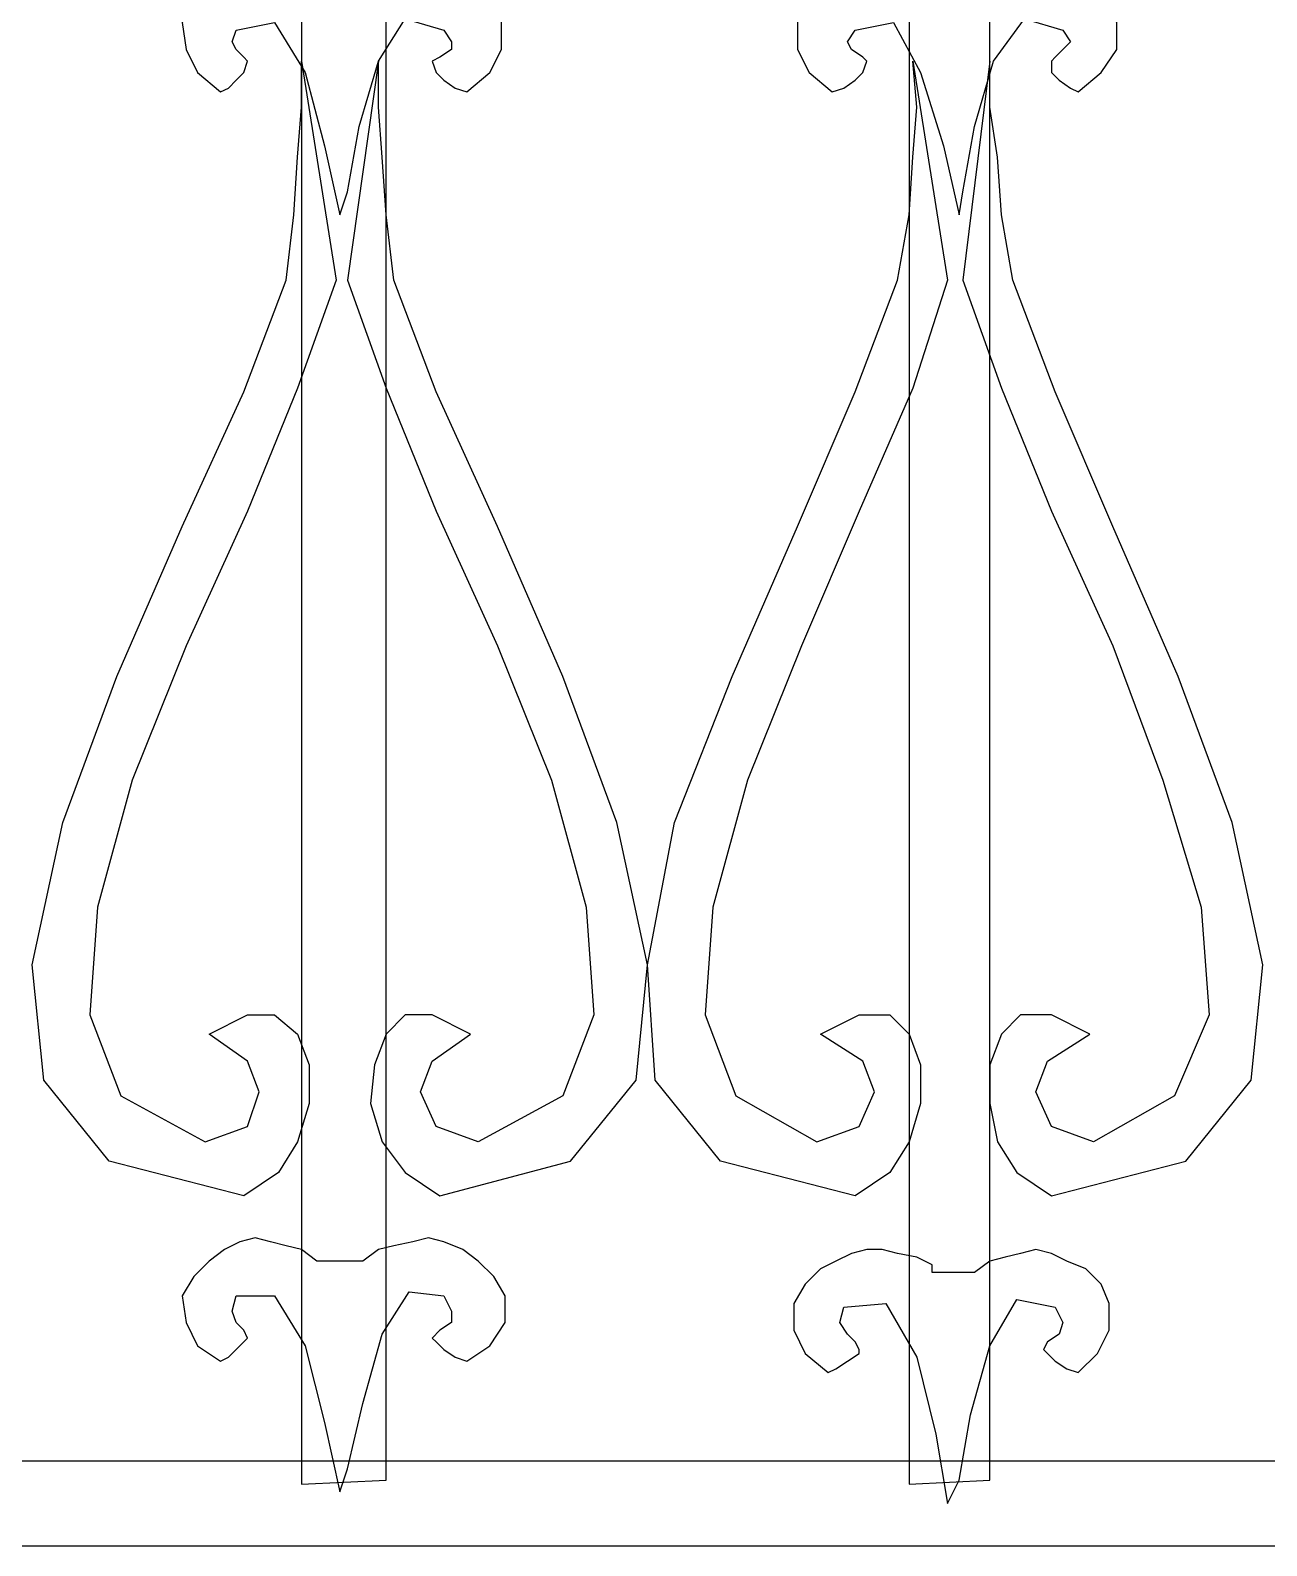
# Model space of a CAD drawing. Header units: centimetres. Extents: x -44.8 to 53, y -30.8 to 53.
# Drawn here: x 3.77 to 24.6, y -29.25 to -3.73 of the extents above; entities that cross this region are included whole.
import ezdxf

# ---------------------------------------------------------------- set-up
doc = ezdxf.new("R2010")
doc.units = ezdxf.units.CM
doc.header["$MEASUREMENT"] = 0
doc.layers.add('layer 1', color=7, linetype='Continuous')

msp = doc.modelspace()

# ---------------------------------------------------------------- linework, layer by layer
at = {"layer": 'layer 1', "color": 156}
for points, knots in [([(8.33904, -28.21475), (8.33904, -28.21475), (8.33904, 51.52764), (8.33904, 51.52764), (8.33904, 51.52764), (8.33904, 51.52764), (9.76417, 51.52764), (9.76417, 51.52764), (9.76417, 51.52764), (9.76417, 51.52764), (9.76417, -28.14997), (9.76417, -28.14997), (9.76417, -28.14997), (9.76417, -28.14997), (8.33904, -28.21475), (8.33904, -28.21475)], [0, 0, 0, 0, 0.25, 0.25, 0.25, 0.25, 0.5, 0.5, 0.5, 0.5, 0.75, 0.75, 0.75, 0.75, 1, 1, 1, 1]), ([(18.57405, -28.21475), (18.57405, -28.21475), (18.57405, 51.52764), (18.57405, 51.52764), (18.57405, 51.52764), (18.57405, 51.52764), (19.9344, 51.52764), (19.9344, 51.52764), (19.9344, 51.52764), (19.9344, 51.52764), (19.9344, -28.14997), (19.9344, -28.14997), (19.9344, -28.14997), (19.9344, -28.14997), (18.57405, -28.21475), (18.57405, -28.21475)], [0, 0, 0, 0, 0.25, 0.25, 0.25, 0.25, 0.5, 0.5, 0.5, 0.5, 0.75, 0.75, 0.75, 0.75, 1, 1, 1, 1]), ([(8.59815, -2.95112), (8.59815, -2.95112), (9.3755, -2.95112), (9.3755, -2.95112), (9.3755, -2.95112), (9.3755, -2.95112), (9.3755, -2.95112), (9.3755, -2.95112), (9.3755, -2.95112), (9.3755, -2.95112), (9.63461, -2.82156), (9.63461, -2.82156), (9.63461, -2.82156), (9.63461, -2.82156), (9.89372, -2.75678), (9.89372, -2.75678), (9.89372, -2.75678), (9.89372, -2.75678), (10.21762, -2.692), (10.21762, -2.692), (10.21762, -2.692), (10.21762, -2.692), (10.47673, -2.692), (10.47673, -2.692), (10.47673, -2.692), (10.47673, -2.692), (10.73584, -2.75678), (10.73584, -2.75678), (10.73584, -2.75678), (10.73584, -2.75678), (11.05974, -2.82156), (11.05974, -2.82156), (11.05974, -2.82156), (11.05974, -2.82156), (11.31885, -3.0159), (11.31885, -3.0159), (11.31885, -3.0159), (11.31885, -3.0159), (11.57797, -3.21023), (11.57797, -3.21023), (11.57797, -3.21023), (11.57797, -3.21023), (11.70752, -3.5989), (11.70752, -3.5989), (11.70752, -3.5989), (11.70752, -3.5989), (11.70752, -4.05235), (11.70752, -4.05235), (11.70752, -4.05235), (11.70752, -4.05235), (11.51319, -4.44103), (11.51319, -4.44103), (11.51319, -4.44103), (11.51319, -4.44103), (11.12452, -4.76492), (11.12452, -4.76492), (11.12452, -4.76492), (11.12452, -4.76492), (10.93018, -4.70014), (10.93018, -4.70014), (10.93018, -4.70014), (10.93018, -4.70014), (10.73584, -4.57058), (10.73584, -4.57058), (10.73584, -4.57058), (10.73584, -4.57058), (10.60629, -4.44103), (10.60629, -4.44103), (10.60629, -4.44103), (10.60629, -4.44103), (10.54151, -4.24669), (10.54151, -4.24669), (10.54151, -4.24669), (10.54151, -4.24669), (10.67107, -4.18191), (10.67107, -4.18191), (10.67107, -4.18191), (10.67107, -4.18191), (10.8654, -4.05235), (10.8654, -4.05235), (10.8654, -4.05235), (10.8654, -4.05235), (10.8654, -3.9228), (10.8654, -3.9228), (10.8654, -3.9228), (10.8654, -3.9228), (10.73584, -3.72846), (10.73584, -3.72846), (10.73584, -3.72846), (10.73584, -3.72846), (10.08806, -3.53413), (10.08806, -3.53413), (10.08806, -3.53413), (10.08806, -3.53413), (9.63461, -4.24669), (9.63461, -4.24669), (9.63461, -4.24669), (9.63461, -4.24669), (9.31072, -5.34792), (9.31072, -5.34792), (9.31072, -5.34792), (9.31072, -5.34792), (9.11638, -6.44916), (9.11638, -6.44916), (9.11638, -6.44916), (9.11638, -6.44916), (8.98682, -6.83783), (8.98682, -6.83783), (8.98682, -6.83783), (8.98682, -6.83783), (8.72771, -5.67182), (8.72771, -5.67182), (8.72771, -5.67182), (8.72771, -5.67182), (8.40382, -4.44103), (8.40382, -4.44103), (8.40382, -4.44103), (8.40382, -4.44103), (7.88559, -3.5989), (7.88559, -3.5989), (7.88559, -3.5989), (7.88559, -3.5989), (7.2378, -3.72846), (7.2378, -3.72846), (7.2378, -3.72846), (7.2378, -3.72846), (7.17302, -3.9228), (7.17302, -3.9228), (7.17302, -3.9228), (7.17302, -3.9228), (7.2378, -4.05235), (7.2378, -4.05235), (7.2378, -4.05235), (7.2378, -4.05235), (7.36736, -4.18191), (7.36736, -4.18191), (7.36736, -4.18191), (7.36736, -4.18191), (7.43214, -4.24669), (7.43214, -4.24669), (7.43214, -4.24669), (7.43214, -4.24669), (7.36736, -4.44103), (7.36736, -4.44103), (7.36736, -4.44103), (7.36736, -4.44103), (7.2378, -4.57058), (7.2378, -4.57058), (7.2378, -4.57058), (7.2378, -4.57058), (7.10825, -4.70014), (7.10825, -4.70014), (7.10825, -4.70014), (7.10825, -4.70014), (6.97869, -4.76492), (6.97869, -4.76492), (6.97869, -4.76492), (6.97869, -4.76492), (6.59002, -4.44103), (6.59002, -4.44103), (6.59002, -4.44103), (6.59002, -4.44103), (6.39568, -4.05235), (6.39568, -4.05235), (6.39568, -4.05235), (6.39568, -4.05235), (6.3309, -3.5989), (6.3309, -3.5989), (6.3309, -3.5989), (6.3309, -3.5989), (6.52524, -3.21023), (6.52524, -3.21023), (6.52524, -3.21023), (6.52524, -3.21023), (6.78435, -3.0159), (6.78435, -3.0159), (6.78435, -3.0159), (6.78435, -3.0159), (7.04347, -2.82156), (7.04347, -2.82156), (7.04347, -2.82156), (7.04347, -2.82156), (7.30258, -2.75678), (7.30258, -2.75678), (7.30258, -2.75678), (7.30258, -2.75678), (7.5617, -2.692), (7.5617, -2.692), (7.5617, -2.692), (7.5617, -2.692), (7.82081, -2.692), (7.82081, -2.692), (7.82081, -2.692), (7.82081, -2.692), (8.07992, -2.75678), (8.07992, -2.75678), (8.07992, -2.75678), (8.07992, -2.75678), (8.33904, -2.82156), (8.33904, -2.82156), (8.33904, -2.82156), (8.33904, -2.82156), (8.59815, -2.95112), (8.59815, -2.95112), (8.59815, -2.95112), (8.59815, -2.95112), (8.59815, -2.95112), (8.59815, -2.95112)], [0, 0, 0, 0, 0.01923077, 0.01923077, 0.01923077, 0.01923077, 0.03846154, 0.03846154, 0.03846154, 0.03846154, 0.05769231, 0.05769231, 0.05769231, 0.05769231, 0.07692308, 0.07692308, 0.07692308, 0.07692308, 0.09615385, 0.09615385, 0.09615385, 0.09615385, 0.11538462, 0.11538462, 0.11538462, 0.11538462, 0.13461538, 0.13461538, 0.13461538, 0.13461538, 0.15384615, 0.15384615, 0.15384615, 0.15384615, 0.17307692, 0.17307692, 0.17307692, 0.17307692, 0.19230769, 0.19230769, 0.19230769, 0.19230769, 0.21153846, 0.21153846, 0.21153846, 0.21153846, 0.23076923, 0.23076923, 0.23076923, 0.23076923, 0.25, 0.25, 0.25, 0.25, 0.26923077, 0.26923077, 0.26923077, 0.26923077, 0.28846154, 0.28846154, 0.28846154, 0.28846154, 0.30769231, 0.30769231, 0.30769231, 0.30769231, 0.32692308, 0.32692308, 0.32692308, 0.32692308, 0.34615385, 0.34615385, 0.34615385, 0.34615385, 0.36538462, 0.36538462, 0.36538462, 0.36538462, 0.38461538, 0.38461538, 0.38461538, 0.38461538, 0.40384615, 0.40384615, 0.40384615, 0.40384615, 0.42307692, 0.42307692, 0.42307692, 0.42307692, 0.44230769, 0.44230769, 0.44230769, 0.44230769, 0.46153846, 0.46153846, 0.46153846, 0.46153846, 0.48076923, 0.48076923, 0.48076923, 0.48076923, 0.5, 0.5, 0.5, 0.5, 0.51923077, 0.51923077, 0.51923077, 0.51923077, 0.53846154, 0.53846154, 0.53846154, 0.53846154, 0.55769231, 0.55769231, 0.55769231, 0.55769231, 0.57692308, 0.57692308, 0.57692308, 0.57692308, 0.59615385, 0.59615385, 0.59615385, 0.59615385, 0.61538462, 0.61538462, 0.61538462, 0.61538462, 0.63461538, 0.63461538, 0.63461538, 0.63461538, 0.65384615, 0.65384615, 0.65384615, 0.65384615, 0.67307692, 0.67307692, 0.67307692, 0.67307692, 0.69230769, 0.69230769, 0.69230769, 0.69230769, 0.71153846, 0.71153846, 0.71153846, 0.71153846, 0.73076923, 0.73076923, 0.73076923, 0.73076923, 0.75, 0.75, 0.75, 0.75, 0.76923077, 0.76923077, 0.76923077, 0.76923077, 0.78846154, 0.78846154, 0.78846154, 0.78846154, 0.80769231, 0.80769231, 0.80769231, 0.80769231, 0.82692308, 0.82692308, 0.82692308, 0.82692308, 0.84615385, 0.84615385, 0.84615385, 0.84615385, 0.86538462, 0.86538462, 0.86538462, 0.86538462, 0.88461538, 0.88461538, 0.88461538, 0.88461538, 0.90384615, 0.90384615, 0.90384615, 0.90384615, 0.92307692, 0.92307692, 0.92307692, 0.92307692, 0.94230769, 0.94230769, 0.94230769, 0.94230769, 0.96153846, 0.96153846, 0.96153846, 0.96153846, 0.98076923, 0.98076923, 0.98076923, 0.98076923, 1, 1, 1, 1]), ([(19.0275, -2.95112), (19.0275, -2.95112), (19.74006, -2.95112), (19.74006, -2.95112), (19.74006, -2.95112), (19.74006, -2.95112), (19.74006, -2.95112), (19.74006, -2.95112), (19.74006, -2.95112), (19.74006, -2.95112), (19.99918, -2.82156), (19.99918, -2.82156), (19.99918, -2.82156), (19.99918, -2.82156), (20.32307, -2.75678), (20.32307, -2.75678), (20.32307, -2.75678), (20.32307, -2.75678), (20.58218, -2.692), (20.58218, -2.692), (20.58218, -2.692), (20.58218, -2.692), (20.8413, -2.692), (20.8413, -2.692), (20.8413, -2.692), (20.8413, -2.692), (21.10041, -2.75678), (21.10041, -2.75678), (21.10041, -2.75678), (21.10041, -2.75678), (21.35953, -2.82156), (21.35953, -2.82156), (21.35953, -2.82156), (21.35953, -2.82156), (21.61864, -3.0159), (21.61864, -3.0159), (21.61864, -3.0159), (21.61864, -3.0159), (21.87775, -3.21023), (21.87775, -3.21023), (21.87775, -3.21023), (21.87775, -3.21023), (22.07209, -3.5989), (22.07209, -3.5989), (22.07209, -3.5989), (22.07209, -3.5989), (22.07209, -4.05235), (22.07209, -4.05235), (22.07209, -4.05235), (22.07209, -4.05235), (21.81298, -4.44103), (21.81298, -4.44103), (21.81298, -4.44103), (21.81298, -4.44103), (21.4243, -4.76492), (21.4243, -4.76492), (21.4243, -4.76492), (21.4243, -4.76492), (21.29475, -4.70014), (21.29475, -4.70014), (21.29475, -4.70014), (21.29475, -4.70014), (21.10041, -4.57058), (21.10041, -4.57058), (21.10041, -4.57058), (21.10041, -4.57058), (20.97085, -4.44103), (20.97085, -4.44103), (20.97085, -4.44103), (20.97085, -4.44103), (20.97085, -4.24669), (20.97085, -4.24669), (20.97085, -4.24669), (20.97085, -4.24669), (21.03563, -4.18191), (21.03563, -4.18191), (21.03563, -4.18191), (21.03563, -4.18191), (21.16519, -4.05235), (21.16519, -4.05235), (21.16519, -4.05235), (21.16519, -4.05235), (21.29475, -3.9228), (21.29475, -3.9228), (21.29475, -3.9228), (21.29475, -3.9228), (21.16519, -3.72846), (21.16519, -3.72846), (21.16519, -3.72846), (21.16519, -3.72846), (20.51741, -3.53413), (20.51741, -3.53413), (20.51741, -3.53413), (20.51741, -3.53413), (19.99918, -4.24669), (19.99918, -4.24669), (19.99918, -4.24669), (19.99918, -4.24669), (19.67528, -5.34792), (19.67528, -5.34792), (19.67528, -5.34792), (19.67528, -5.34792), (19.48095, -6.44916), (19.48095, -6.44916), (19.48095, -6.44916), (19.48095, -6.44916), (19.41617, -6.83783), (19.41617, -6.83783), (19.41617, -6.83783), (19.41617, -6.83783), (19.15706, -5.67182), (19.15706, -5.67182), (19.15706, -5.67182), (19.15706, -5.67182), (18.76838, -4.44103), (18.76838, -4.44103), (18.76838, -4.44103), (18.76838, -4.44103), (18.31493, -3.5989), (18.31493, -3.5989), (18.31493, -3.5989), (18.31493, -3.5989), (17.66715, -3.72846), (17.66715, -3.72846), (17.66715, -3.72846), (17.66715, -3.72846), (17.53759, -3.9228), (17.53759, -3.9228), (17.53759, -3.9228), (17.53759, -3.9228), (17.60237, -4.05235), (17.60237, -4.05235), (17.60237, -4.05235), (17.60237, -4.05235), (17.79671, -4.18191), (17.79671, -4.18191), (17.79671, -4.18191), (17.79671, -4.18191), (17.86148, -4.24669), (17.86148, -4.24669), (17.86148, -4.24669), (17.86148, -4.24669), (17.79671, -4.44103), (17.79671, -4.44103), (17.79671, -4.44103), (17.79671, -4.44103), (17.66715, -4.57058), (17.66715, -4.57058), (17.66715, -4.57058), (17.66715, -4.57058), (17.47281, -4.70014), (17.47281, -4.70014), (17.47281, -4.70014), (17.47281, -4.70014), (17.27848, -4.76492), (17.27848, -4.76492), (17.27848, -4.76492), (17.27848, -4.76492), (16.88981, -4.44103), (16.88981, -4.44103), (16.88981, -4.44103), (16.88981, -4.44103), (16.69547, -4.05235), (16.69547, -4.05235), (16.69547, -4.05235), (16.69547, -4.05235), (16.69547, -3.5989), (16.69547, -3.5989), (16.69547, -3.5989), (16.69547, -3.5989), (16.82503, -3.21023), (16.82503, -3.21023), (16.82503, -3.21023), (16.82503, -3.21023), (17.08414, -3.0159), (17.08414, -3.0159), (17.08414, -3.0159), (17.08414, -3.0159), (17.34326, -2.82156), (17.34326, -2.82156), (17.34326, -2.82156), (17.34326, -2.82156), (17.66715, -2.75678), (17.66715, -2.75678), (17.66715, -2.75678), (17.66715, -2.75678), (17.92626, -2.692), (17.92626, -2.692), (17.92626, -2.692), (17.92626, -2.692), (18.18538, -2.692), (18.18538, -2.692), (18.18538, -2.692), (18.18538, -2.692), (18.50927, -2.75678), (18.50927, -2.75678), (18.50927, -2.75678), (18.50927, -2.75678), (18.76838, -2.82156), (18.76838, -2.82156), (18.76838, -2.82156), (18.76838, -2.82156), (19.0275, -2.95112), (19.0275, -2.95112), (19.0275, -2.95112), (19.0275, -2.95112), (19.0275, -2.95112), (19.0275, -2.95112)], [0, 0, 0, 0, 0.01923077, 0.01923077, 0.01923077, 0.01923077, 0.03846154, 0.03846154, 0.03846154, 0.03846154, 0.05769231, 0.05769231, 0.05769231, 0.05769231, 0.07692308, 0.07692308, 0.07692308, 0.07692308, 0.09615385, 0.09615385, 0.09615385, 0.09615385, 0.11538462, 0.11538462, 0.11538462, 0.11538462, 0.13461538, 0.13461538, 0.13461538, 0.13461538, 0.15384615, 0.15384615, 0.15384615, 0.15384615, 0.17307692, 0.17307692, 0.17307692, 0.17307692, 0.19230769, 0.19230769, 0.19230769, 0.19230769, 0.21153846, 0.21153846, 0.21153846, 0.21153846, 0.23076923, 0.23076923, 0.23076923, 0.23076923, 0.25, 0.25, 0.25, 0.25, 0.26923077, 0.26923077, 0.26923077, 0.26923077, 0.28846154, 0.28846154, 0.28846154, 0.28846154, 0.30769231, 0.30769231, 0.30769231, 0.30769231, 0.32692308, 0.32692308, 0.32692308, 0.32692308, 0.34615385, 0.34615385, 0.34615385, 0.34615385, 0.36538462, 0.36538462, 0.36538462, 0.36538462, 0.38461538, 0.38461538, 0.38461538, 0.38461538, 0.40384615, 0.40384615, 0.40384615, 0.40384615, 0.42307692, 0.42307692, 0.42307692, 0.42307692, 0.44230769, 0.44230769, 0.44230769, 0.44230769, 0.46153846, 0.46153846, 0.46153846, 0.46153846, 0.48076923, 0.48076923, 0.48076923, 0.48076923, 0.5, 0.5, 0.5, 0.5, 0.51923077, 0.51923077, 0.51923077, 0.51923077, 0.53846154, 0.53846154, 0.53846154, 0.53846154, 0.55769231, 0.55769231, 0.55769231, 0.55769231, 0.57692308, 0.57692308, 0.57692308, 0.57692308, 0.59615385, 0.59615385, 0.59615385, 0.59615385, 0.61538462, 0.61538462, 0.61538462, 0.61538462, 0.63461538, 0.63461538, 0.63461538, 0.63461538, 0.65384615, 0.65384615, 0.65384615, 0.65384615, 0.67307692, 0.67307692, 0.67307692, 0.67307692, 0.69230769, 0.69230769, 0.69230769, 0.69230769, 0.71153846, 0.71153846, 0.71153846, 0.71153846, 0.73076923, 0.73076923, 0.73076923, 0.73076923, 0.75, 0.75, 0.75, 0.75, 0.76923077, 0.76923077, 0.76923077, 0.76923077, 0.78846154, 0.78846154, 0.78846154, 0.78846154, 0.80769231, 0.80769231, 0.80769231, 0.80769231, 0.82692308, 0.82692308, 0.82692308, 0.82692308, 0.84615385, 0.84615385, 0.84615385, 0.84615385, 0.86538462, 0.86538462, 0.86538462, 0.86538462, 0.88461538, 0.88461538, 0.88461538, 0.88461538, 0.90384615, 0.90384615, 0.90384615, 0.90384615, 0.92307692, 0.92307692, 0.92307692, 0.92307692, 0.94230769, 0.94230769, 0.94230769, 0.94230769, 0.96153846, 0.96153846, 0.96153846, 0.96153846, 0.98076923, 0.98076923, 0.98076923, 0.98076923, 1, 1, 1, 1]), ([(8.33904, -4.24669), (8.33904, -4.24669), (8.33904, -5.02403), (8.33904, -5.02403), (8.33904, -5.02403), (8.33904, -5.02403), (8.27426, -5.86615), (8.27426, -5.86615), (8.27426, -5.86615), (8.27426, -5.86615), (8.20948, -6.83783), (8.20948, -6.83783), (8.20948, -6.83783), (8.20948, -6.83783), (8.07992, -7.93907), (8.07992, -7.93907), (8.07992, -7.93907), (8.07992, -7.93907), (7.36736, -9.81764), (7.36736, -9.81764), (7.36736, -9.81764), (7.36736, -9.81764), (6.3309, -12.08489), (6.3309, -12.08489), (6.3309, -12.08489), (6.3309, -12.08489), (5.22967, -14.61126), (5.22967, -14.61126), (5.22967, -14.61126), (5.22967, -14.61126), (4.32277, -17.07284), (4.32277, -17.07284), (4.32277, -17.07284), (4.32277, -17.07284), (3.80454, -19.46965), (3.80454, -19.46965), (3.80454, -19.46965), (3.80454, -19.46965), (3.99888, -21.413), (3.99888, -21.413), (3.99888, -21.413), (3.99888, -21.413), (5.10011, -22.77335), (5.10011, -22.77335), (5.10011, -22.77335), (5.10011, -22.77335), (7.36736, -23.35636), (7.36736, -23.35636), (7.36736, -23.35636), (7.36736, -23.35636), (7.95037, -22.96769), (7.95037, -22.96769), (7.95037, -22.96769), (7.95037, -22.96769), (8.27426, -22.44946), (8.27426, -22.44946), (8.27426, -22.44946), (8.27426, -22.44946), (8.4686, -21.80168), (8.4686, -21.80168), (8.4686, -21.80168), (8.4686, -21.80168), (8.4686, -21.15389), (8.4686, -21.15389), (8.4686, -21.15389), (8.4686, -21.15389), (8.27426, -20.63566), (8.27426, -20.63566), (8.27426, -20.63566), (8.27426, -20.63566), (7.88559, -20.31177), (7.88559, -20.31177), (7.88559, -20.31177), (7.88559, -20.31177), (7.43214, -20.31177), (7.43214, -20.31177), (7.43214, -20.31177), (7.43214, -20.31177), (6.78435, -20.63566), (6.78435, -20.63566), (6.78435, -20.63566), (6.78435, -20.63566), (7.43214, -21.08911), (7.43214, -21.08911), (7.43214, -21.08911), (7.43214, -21.08911), (7.62647, -21.60734), (7.62647, -21.60734), (7.62647, -21.60734), (7.62647, -21.60734), (7.43214, -22.19035), (7.43214, -22.19035), (7.43214, -22.19035), (7.43214, -22.19035), (6.71957, -22.44946), (6.71957, -22.44946), (6.71957, -22.44946), (6.71957, -22.44946), (5.29445, -21.67212), (5.29445, -21.67212), (5.29445, -21.67212), (5.29445, -21.67212), (4.77622, -20.31177), (4.77622, -20.31177), (4.77622, -20.31177), (4.77622, -20.31177), (4.90578, -18.49797), (4.90578, -18.49797), (4.90578, -18.49797), (4.90578, -18.49797), (5.48878, -16.36028), (5.48878, -16.36028), (5.48878, -16.36028), (5.48878, -16.36028), (6.39568, -14.09303), (6.39568, -14.09303), (6.39568, -14.09303), (6.39568, -14.09303), (7.43214, -11.82578), (7.43214, -11.82578), (7.43214, -11.82578), (7.43214, -11.82578), (8.27426, -9.75287), (8.27426, -9.75287), (8.27426, -9.75287), (8.27426, -9.75287), (8.92205, -7.93907), (8.92205, -7.93907), (8.92205, -7.93907), (8.92205, -7.93907), (8.33904, -4.24669), (8.33904, -4.24669)], [0, 0, 0, 0, 0.03030303, 0.03030303, 0.03030303, 0.03030303, 0.06060606, 0.06060606, 0.06060606, 0.06060606, 0.09090909, 0.09090909, 0.09090909, 0.09090909, 0.12121212, 0.12121212, 0.12121212, 0.12121212, 0.15151515, 0.15151515, 0.15151515, 0.15151515, 0.18181818, 0.18181818, 0.18181818, 0.18181818, 0.21212121, 0.21212121, 0.21212121, 0.21212121, 0.24242424, 0.24242424, 0.24242424, 0.24242424, 0.27272727, 0.27272727, 0.27272727, 0.27272727, 0.3030303, 0.3030303, 0.3030303, 0.3030303, 0.33333333, 0.33333333, 0.33333333, 0.33333333, 0.36363636, 0.36363636, 0.36363636, 0.36363636, 0.39393939, 0.39393939, 0.39393939, 0.39393939, 0.42424242, 0.42424242, 0.42424242, 0.42424242, 0.45454545, 0.45454545, 0.45454545, 0.45454545, 0.48484848, 0.48484848, 0.48484848, 0.48484848, 0.51515152, 0.51515152, 0.51515152, 0.51515152, 0.54545455, 0.54545455, 0.54545455, 0.54545455, 0.57575758, 0.57575758, 0.57575758, 0.57575758, 0.60606061, 0.60606061, 0.60606061, 0.60606061, 0.63636364, 0.63636364, 0.63636364, 0.63636364, 0.66666667, 0.66666667, 0.66666667, 0.66666667, 0.6969697, 0.6969697, 0.6969697, 0.6969697, 0.72727273, 0.72727273, 0.72727273, 0.72727273, 0.75757576, 0.75757576, 0.75757576, 0.75757576, 0.78787879, 0.78787879, 0.78787879, 0.78787879, 0.81818182, 0.81818182, 0.81818182, 0.81818182, 0.84848485, 0.84848485, 0.84848485, 0.84848485, 0.87878788, 0.87878788, 0.87878788, 0.87878788, 0.90909091, 0.90909091, 0.90909091, 0.90909091, 0.93939394, 0.93939394, 0.93939394, 0.93939394, 0.96969697, 0.96969697, 0.96969697, 0.96969697, 1, 1, 1, 1]), ([(9.63461, -4.24669), (9.63461, -4.24669), (9.63461, -5.02403), (9.63461, -5.02403), (9.63461, -5.02403), (9.63461, -5.02403), (9.69939, -5.86615), (9.69939, -5.86615), (9.69939, -5.86615), (9.69939, -5.86615), (9.76417, -6.83783), (9.76417, -6.83783), (9.76417, -6.83783), (9.76417, -6.83783), (9.89372, -7.93907), (9.89372, -7.93907), (9.89372, -7.93907), (9.89372, -7.93907), (10.60629, -9.81764), (10.60629, -9.81764), (10.60629, -9.81764), (10.60629, -9.81764), (11.64274, -12.08489), (11.64274, -12.08489), (11.64274, -12.08489), (11.64274, -12.08489), (12.74398, -14.61126), (12.74398, -14.61126), (12.74398, -14.61126), (12.74398, -14.61126), (13.65088, -17.07284), (13.65088, -17.07284), (13.65088, -17.07284), (13.65088, -17.07284), (14.16911, -19.46965), (14.16911, -19.46965), (14.16911, -19.46965), (14.16911, -19.46965), (13.97477, -21.413), (13.97477, -21.413), (13.97477, -21.413), (13.97477, -21.413), (12.87354, -22.77335), (12.87354, -22.77335), (12.87354, -22.77335), (12.87354, -22.77335), (10.67107, -23.35636), (10.67107, -23.35636), (10.67107, -23.35636), (10.67107, -23.35636), (10.08806, -22.96769), (10.08806, -22.96769), (10.08806, -22.96769), (10.08806, -22.96769), (9.69939, -22.44946), (9.69939, -22.44946), (9.69939, -22.44946), (9.69939, -22.44946), (9.50505, -21.80168), (9.50505, -21.80168), (9.50505, -21.80168), (9.50505, -21.80168), (9.56983, -21.15389), (9.56983, -21.15389), (9.56983, -21.15389), (9.56983, -21.15389), (9.76417, -20.63566), (9.76417, -20.63566), (9.76417, -20.63566), (9.76417, -20.63566), (10.08806, -20.31177), (10.08806, -20.31177), (10.08806, -20.31177), (10.08806, -20.31177), (10.54151, -20.31177), (10.54151, -20.31177), (10.54151, -20.31177), (10.54151, -20.31177), (11.18929, -20.63566), (11.18929, -20.63566), (11.18929, -20.63566), (11.18929, -20.63566), (10.54151, -21.08911), (10.54151, -21.08911), (10.54151, -21.08911), (10.54151, -21.08911), (10.34717, -21.60734), (10.34717, -21.60734), (10.34717, -21.60734), (10.34717, -21.60734), (10.60629, -22.19035), (10.60629, -22.19035), (10.60629, -22.19035), (10.60629, -22.19035), (11.31885, -22.44946), (11.31885, -22.44946), (11.31885, -22.44946), (11.31885, -22.44946), (12.74398, -21.67212), (12.74398, -21.67212), (12.74398, -21.67212), (12.74398, -21.67212), (13.26221, -20.31177), (13.26221, -20.31177), (13.26221, -20.31177), (13.26221, -20.31177), (13.13265, -18.49797), (13.13265, -18.49797), (13.13265, -18.49797), (13.13265, -18.49797), (12.54964, -16.36028), (12.54964, -16.36028), (12.54964, -16.36028), (12.54964, -16.36028), (11.64274, -14.09303), (11.64274, -14.09303), (11.64274, -14.09303), (11.64274, -14.09303), (10.60629, -11.82578), (10.60629, -11.82578), (10.60629, -11.82578), (10.60629, -11.82578), (9.76417, -9.75287), (9.76417, -9.75287), (9.76417, -9.75287), (9.76417, -9.75287), (9.11638, -7.93907), (9.11638, -7.93907), (9.11638, -7.93907), (9.11638, -7.93907), (9.63461, -4.24669), (9.63461, -4.24669)], [0, 0, 0, 0, 0.03030303, 0.03030303, 0.03030303, 0.03030303, 0.06060606, 0.06060606, 0.06060606, 0.06060606, 0.09090909, 0.09090909, 0.09090909, 0.09090909, 0.12121212, 0.12121212, 0.12121212, 0.12121212, 0.15151515, 0.15151515, 0.15151515, 0.15151515, 0.18181818, 0.18181818, 0.18181818, 0.18181818, 0.21212121, 0.21212121, 0.21212121, 0.21212121, 0.24242424, 0.24242424, 0.24242424, 0.24242424, 0.27272727, 0.27272727, 0.27272727, 0.27272727, 0.3030303, 0.3030303, 0.3030303, 0.3030303, 0.33333333, 0.33333333, 0.33333333, 0.33333333, 0.36363636, 0.36363636, 0.36363636, 0.36363636, 0.39393939, 0.39393939, 0.39393939, 0.39393939, 0.42424242, 0.42424242, 0.42424242, 0.42424242, 0.45454545, 0.45454545, 0.45454545, 0.45454545, 0.48484848, 0.48484848, 0.48484848, 0.48484848, 0.51515152, 0.51515152, 0.51515152, 0.51515152, 0.54545455, 0.54545455, 0.54545455, 0.54545455, 0.57575758, 0.57575758, 0.57575758, 0.57575758, 0.60606061, 0.60606061, 0.60606061, 0.60606061, 0.63636364, 0.63636364, 0.63636364, 0.63636364, 0.66666667, 0.66666667, 0.66666667, 0.66666667, 0.6969697, 0.6969697, 0.6969697, 0.6969697, 0.72727273, 0.72727273, 0.72727273, 0.72727273, 0.75757576, 0.75757576, 0.75757576, 0.75757576, 0.78787879, 0.78787879, 0.78787879, 0.78787879, 0.81818182, 0.81818182, 0.81818182, 0.81818182, 0.84848485, 0.84848485, 0.84848485, 0.84848485, 0.87878788, 0.87878788, 0.87878788, 0.87878788, 0.90909091, 0.90909091, 0.90909091, 0.90909091, 0.93939394, 0.93939394, 0.93939394, 0.93939394, 0.96969697, 0.96969697, 0.96969697, 0.96969697, 1, 1, 1, 1]), ([(18.63883, -4.24669), (18.63883, -4.24669), (18.70361, -5.02403), (18.70361, -5.02403), (18.70361, -5.02403), (18.70361, -5.02403), (18.63883, -5.86615), (18.63883, -5.86615), (18.63883, -5.86615), (18.63883, -5.86615), (18.57405, -6.83783), (18.57405, -6.83783), (18.57405, -6.83783), (18.57405, -6.83783), (18.37971, -7.93907), (18.37971, -7.93907), (18.37971, -7.93907), (18.37971, -7.93907), (17.66715, -9.81764), (17.66715, -9.81764), (17.66715, -9.81764), (17.66715, -9.81764), (16.69547, -12.08489), (16.69547, -12.08489), (16.69547, -12.08489), (16.69547, -12.08489), (15.59424, -14.61126), (15.59424, -14.61126), (15.59424, -14.61126), (15.59424, -14.61126), (14.62256, -17.07284), (14.62256, -17.07284), (14.62256, -17.07284), (14.62256, -17.07284), (14.16911, -19.46965), (14.16911, -19.46965), (14.16911, -19.46965), (14.16911, -19.46965), (14.29866, -21.413), (14.29866, -21.413), (14.29866, -21.413), (14.29866, -21.413), (15.3999, -22.77335), (15.3999, -22.77335), (15.3999, -22.77335), (15.3999, -22.77335), (17.66715, -23.35636), (17.66715, -23.35636), (17.66715, -23.35636), (17.66715, -23.35636), (18.25016, -22.96769), (18.25016, -22.96769), (18.25016, -22.96769), (18.25016, -22.96769), (18.57405, -22.44946), (18.57405, -22.44946), (18.57405, -22.44946), (18.57405, -22.44946), (18.76838, -21.80168), (18.76838, -21.80168), (18.76838, -21.80168), (18.76838, -21.80168), (18.76838, -21.15389), (18.76838, -21.15389), (18.76838, -21.15389), (18.76838, -21.15389), (18.57405, -20.63566), (18.57405, -20.63566), (18.57405, -20.63566), (18.57405, -20.63566), (18.25016, -20.31177), (18.25016, -20.31177), (18.25016, -20.31177), (18.25016, -20.31177), (17.73193, -20.31177), (17.73193, -20.31177), (17.73193, -20.31177), (17.73193, -20.31177), (17.08414, -20.63566), (17.08414, -20.63566), (17.08414, -20.63566), (17.08414, -20.63566), (17.79671, -21.08911), (17.79671, -21.08911), (17.79671, -21.08911), (17.79671, -21.08911), (17.99104, -21.60734), (17.99104, -21.60734), (17.99104, -21.60734), (17.99104, -21.60734), (17.73193, -22.19035), (17.73193, -22.19035), (17.73193, -22.19035), (17.73193, -22.19035), (17.01936, -22.44946), (17.01936, -22.44946), (17.01936, -22.44946), (17.01936, -22.44946), (15.65901, -21.67212), (15.65901, -21.67212), (15.65901, -21.67212), (15.65901, -21.67212), (15.14079, -20.31177), (15.14079, -20.31177), (15.14079, -20.31177), (15.14079, -20.31177), (15.27034, -18.49797), (15.27034, -18.49797), (15.27034, -18.49797), (15.27034, -18.49797), (15.85335, -16.36028), (15.85335, -16.36028), (15.85335, -16.36028), (15.85335, -16.36028), (16.76025, -14.09303), (16.76025, -14.09303), (16.76025, -14.09303), (16.76025, -14.09303), (17.73193, -11.82578), (17.73193, -11.82578), (17.73193, -11.82578), (17.73193, -11.82578), (18.63883, -9.75287), (18.63883, -9.75287), (18.63883, -9.75287), (18.63883, -9.75287), (19.22183, -7.93907), (19.22183, -7.93907), (19.22183, -7.93907), (19.22183, -7.93907), (18.63883, -4.24669), (18.63883, -4.24669)], [0, 0, 0, 0, 0.03030303, 0.03030303, 0.03030303, 0.03030303, 0.06060606, 0.06060606, 0.06060606, 0.06060606, 0.09090909, 0.09090909, 0.09090909, 0.09090909, 0.12121212, 0.12121212, 0.12121212, 0.12121212, 0.15151515, 0.15151515, 0.15151515, 0.15151515, 0.18181818, 0.18181818, 0.18181818, 0.18181818, 0.21212121, 0.21212121, 0.21212121, 0.21212121, 0.24242424, 0.24242424, 0.24242424, 0.24242424, 0.27272727, 0.27272727, 0.27272727, 0.27272727, 0.3030303, 0.3030303, 0.3030303, 0.3030303, 0.33333333, 0.33333333, 0.33333333, 0.33333333, 0.36363636, 0.36363636, 0.36363636, 0.36363636, 0.39393939, 0.39393939, 0.39393939, 0.39393939, 0.42424242, 0.42424242, 0.42424242, 0.42424242, 0.45454545, 0.45454545, 0.45454545, 0.45454545, 0.48484848, 0.48484848, 0.48484848, 0.48484848, 0.51515152, 0.51515152, 0.51515152, 0.51515152, 0.54545455, 0.54545455, 0.54545455, 0.54545455, 0.57575758, 0.57575758, 0.57575758, 0.57575758, 0.60606061, 0.60606061, 0.60606061, 0.60606061, 0.63636364, 0.63636364, 0.63636364, 0.63636364, 0.66666667, 0.66666667, 0.66666667, 0.66666667, 0.6969697, 0.6969697, 0.6969697, 0.6969697, 0.72727273, 0.72727273, 0.72727273, 0.72727273, 0.75757576, 0.75757576, 0.75757576, 0.75757576, 0.78787879, 0.78787879, 0.78787879, 0.78787879, 0.81818182, 0.81818182, 0.81818182, 0.81818182, 0.84848485, 0.84848485, 0.84848485, 0.84848485, 0.87878788, 0.87878788, 0.87878788, 0.87878788, 0.90909091, 0.90909091, 0.90909091, 0.90909091, 0.93939394, 0.93939394, 0.93939394, 0.93939394, 0.96969697, 0.96969697, 0.96969697, 0.96969697, 1, 1, 1, 1]), ([(19.9344, -4.24669), (19.9344, -4.24669), (19.9344, -5.02403), (19.9344, -5.02403), (19.9344, -5.02403), (19.9344, -5.02403), (20.06396, -5.86615), (20.06396, -5.86615), (20.06396, -5.86615), (20.06396, -5.86615), (20.12873, -6.83783), (20.12873, -6.83783), (20.12873, -6.83783), (20.12873, -6.83783), (20.32307, -7.93907), (20.32307, -7.93907), (20.32307, -7.93907), (20.32307, -7.93907), (21.03563, -9.81764), (21.03563, -9.81764), (21.03563, -9.81764), (21.03563, -9.81764), (22.00731, -12.08489), (22.00731, -12.08489), (22.00731, -12.08489), (22.00731, -12.08489), (23.10855, -14.61126), (23.10855, -14.61126), (23.10855, -14.61126), (23.10855, -14.61126), (24.01545, -17.07284), (24.01545, -17.07284), (24.01545, -17.07284), (24.01545, -17.07284), (24.53368, -19.46965), (24.53368, -19.46965), (24.53368, -19.46965), (24.53368, -19.46965), (24.33934, -21.413), (24.33934, -21.413), (24.33934, -21.413), (24.33934, -21.413), (23.2381, -22.77335), (23.2381, -22.77335), (23.2381, -22.77335), (23.2381, -22.77335), (20.97085, -23.35636), (20.97085, -23.35636), (20.97085, -23.35636), (20.97085, -23.35636), (20.38785, -22.96769), (20.38785, -22.96769), (20.38785, -22.96769), (20.38785, -22.96769), (20.06396, -22.44946), (20.06396, -22.44946), (20.06396, -22.44946), (20.06396, -22.44946), (19.9344, -21.80168), (19.9344, -21.80168), (19.9344, -21.80168), (19.9344, -21.80168), (19.9344, -21.15389), (19.9344, -21.15389), (19.9344, -21.15389), (19.9344, -21.15389), (20.12873, -20.63566), (20.12873, -20.63566), (20.12873, -20.63566), (20.12873, -20.63566), (20.45263, -20.31177), (20.45263, -20.31177), (20.45263, -20.31177), (20.45263, -20.31177), (20.97085, -20.31177), (20.97085, -20.31177), (20.97085, -20.31177), (20.97085, -20.31177), (21.61864, -20.63566), (21.61864, -20.63566), (21.61864, -20.63566), (21.61864, -20.63566), (20.90608, -21.08911), (20.90608, -21.08911), (20.90608, -21.08911), (20.90608, -21.08911), (20.71174, -21.60734), (20.71174, -21.60734), (20.71174, -21.60734), (20.71174, -21.60734), (20.97085, -22.19035), (20.97085, -22.19035), (20.97085, -22.19035), (20.97085, -22.19035), (21.68342, -22.44946), (21.68342, -22.44946), (21.68342, -22.44946), (21.68342, -22.44946), (23.04377, -21.67212), (23.04377, -21.67212), (23.04377, -21.67212), (23.04377, -21.67212), (23.62678, -20.31177), (23.62678, -20.31177), (23.62678, -20.31177), (23.62678, -20.31177), (23.49722, -18.49797), (23.49722, -18.49797), (23.49722, -18.49797), (23.49722, -18.49797), (22.84943, -16.36028), (22.84943, -16.36028), (22.84943, -16.36028), (22.84943, -16.36028), (22.00731, -14.09303), (22.00731, -14.09303), (22.00731, -14.09303), (22.00731, -14.09303), (20.97085, -11.82578), (20.97085, -11.82578), (20.97085, -11.82578), (20.97085, -11.82578), (20.12873, -9.75287), (20.12873, -9.75287), (20.12873, -9.75287), (20.12873, -9.75287), (19.48095, -7.93907), (19.48095, -7.93907), (19.48095, -7.93907), (19.48095, -7.93907), (19.9344, -4.24669), (19.9344, -4.24669)], [0, 0, 0, 0, 0.03030303, 0.03030303, 0.03030303, 0.03030303, 0.06060606, 0.06060606, 0.06060606, 0.06060606, 0.09090909, 0.09090909, 0.09090909, 0.09090909, 0.12121212, 0.12121212, 0.12121212, 0.12121212, 0.15151515, 0.15151515, 0.15151515, 0.15151515, 0.18181818, 0.18181818, 0.18181818, 0.18181818, 0.21212121, 0.21212121, 0.21212121, 0.21212121, 0.24242424, 0.24242424, 0.24242424, 0.24242424, 0.27272727, 0.27272727, 0.27272727, 0.27272727, 0.3030303, 0.3030303, 0.3030303, 0.3030303, 0.33333333, 0.33333333, 0.33333333, 0.33333333, 0.36363636, 0.36363636, 0.36363636, 0.36363636, 0.39393939, 0.39393939, 0.39393939, 0.39393939, 0.42424242, 0.42424242, 0.42424242, 0.42424242, 0.45454545, 0.45454545, 0.45454545, 0.45454545, 0.48484848, 0.48484848, 0.48484848, 0.48484848, 0.51515152, 0.51515152, 0.51515152, 0.51515152, 0.54545455, 0.54545455, 0.54545455, 0.54545455, 0.57575758, 0.57575758, 0.57575758, 0.57575758, 0.60606061, 0.60606061, 0.60606061, 0.60606061, 0.63636364, 0.63636364, 0.63636364, 0.63636364, 0.66666667, 0.66666667, 0.66666667, 0.66666667, 0.6969697, 0.6969697, 0.6969697, 0.6969697, 0.72727273, 0.72727273, 0.72727273, 0.72727273, 0.75757576, 0.75757576, 0.75757576, 0.75757576, 0.78787879, 0.78787879, 0.78787879, 0.78787879, 0.81818182, 0.81818182, 0.81818182, 0.81818182, 0.84848485, 0.84848485, 0.84848485, 0.84848485, 0.87878788, 0.87878788, 0.87878788, 0.87878788, 0.90909091, 0.90909091, 0.90909091, 0.90909091, 0.93939394, 0.93939394, 0.93939394, 0.93939394, 0.96969697, 0.96969697, 0.96969697, 0.96969697, 1, 1, 1, 1]), ([(8.59815, -24.4576), (8.59815, -24.4576), (9.3755, -24.4576), (9.3755, -24.4576), (9.3755, -24.4576), (9.3755, -24.4576), (9.3755, -24.4576), (9.3755, -24.4576), (9.3755, -24.4576), (9.3755, -24.4576), (9.63461, -24.26326), (9.63461, -24.26326), (9.63461, -24.26326), (9.63461, -24.26326), (9.89372, -24.19848), (9.89372, -24.19848), (9.89372, -24.19848), (9.89372, -24.19848), (10.21762, -24.1337), (10.21762, -24.1337), (10.21762, -24.1337), (10.21762, -24.1337), (10.47673, -24.06892), (10.47673, -24.06892), (10.47673, -24.06892), (10.47673, -24.06892), (10.73584, -24.1337), (10.73584, -24.1337), (10.73584, -24.1337), (10.73584, -24.1337), (11.05974, -24.26326), (11.05974, -24.26326), (11.05974, -24.26326), (11.05974, -24.26326), (11.31885, -24.4576), (11.31885, -24.4576), (11.31885, -24.4576), (11.31885, -24.4576), (11.57797, -24.71671), (11.57797, -24.71671), (11.57797, -24.71671), (11.57797, -24.71671), (11.7723, -25.0406), (11.7723, -25.0406), (11.7723, -25.0406), (11.7723, -25.0406), (11.7723, -25.49405), (11.7723, -25.49405), (11.7723, -25.49405), (11.7723, -25.49405), (11.51319, -25.88272), (11.51319, -25.88272), (11.51319, -25.88272), (11.51319, -25.88272), (11.12452, -26.14184), (11.12452, -26.14184), (11.12452, -26.14184), (11.12452, -26.14184), (10.93018, -26.07706), (10.93018, -26.07706), (10.93018, -26.07706), (10.93018, -26.07706), (10.73584, -25.9475), (10.73584, -25.9475), (10.73584, -25.9475), (10.73584, -25.9475), (10.60629, -25.81795), (10.60629, -25.81795), (10.60629, -25.81795), (10.60629, -25.81795), (10.54151, -25.75317), (10.54151, -25.75317), (10.54151, -25.75317), (10.54151, -25.75317), (10.67107, -25.62361), (10.67107, -25.62361), (10.67107, -25.62361), (10.67107, -25.62361), (10.8654, -25.49405), (10.8654, -25.49405), (10.8654, -25.49405), (10.8654, -25.49405), (10.8654, -25.29972), (10.8654, -25.29972), (10.8654, -25.29972), (10.8654, -25.29972), (10.73584, -25.0406), (10.73584, -25.0406), (10.73584, -25.0406), (10.73584, -25.0406), (10.15284, -24.97582), (10.15284, -24.97582), (10.15284, -24.97582), (10.15284, -24.97582), (9.69939, -25.68839), (9.69939, -25.68839), (9.69939, -25.68839), (9.69939, -25.68839), (9.3755, -26.8544), (9.3755, -26.8544), (9.3755, -26.8544), (9.3755, -26.8544), (9.11638, -27.95564), (9.11638, -27.95564), (9.11638, -27.95564), (9.11638, -27.95564), (8.98682, -28.34431), (8.98682, -28.34431), (8.98682, -28.34431), (8.98682, -28.34431), (8.72771, -27.1783), (8.72771, -27.1783), (8.72771, -27.1783), (8.72771, -27.1783), (8.40382, -25.88272), (8.40382, -25.88272), (8.40382, -25.88272), (8.40382, -25.88272), (7.88559, -25.0406), (7.88559, -25.0406), (7.88559, -25.0406), (7.88559, -25.0406), (7.2378, -25.0406), (7.2378, -25.0406), (7.2378, -25.0406), (7.2378, -25.0406), (7.17302, -25.29972), (7.17302, -25.29972), (7.17302, -25.29972), (7.17302, -25.29972), (7.2378, -25.49405), (7.2378, -25.49405), (7.2378, -25.49405), (7.2378, -25.49405), (7.36736, -25.62361), (7.36736, -25.62361), (7.36736, -25.62361), (7.36736, -25.62361), (7.43214, -25.75317), (7.43214, -25.75317), (7.43214, -25.75317), (7.43214, -25.75317), (7.36736, -25.81795), (7.36736, -25.81795), (7.36736, -25.81795), (7.36736, -25.81795), (7.2378, -25.9475), (7.2378, -25.9475), (7.2378, -25.9475), (7.2378, -25.9475), (7.10825, -26.07706), (7.10825, -26.07706), (7.10825, -26.07706), (7.10825, -26.07706), (6.97869, -26.14184), (6.97869, -26.14184), (6.97869, -26.14184), (6.97869, -26.14184), (6.59002, -25.88272), (6.59002, -25.88272), (6.59002, -25.88272), (6.59002, -25.88272), (6.39568, -25.49405), (6.39568, -25.49405), (6.39568, -25.49405), (6.39568, -25.49405), (6.3309, -25.0406), (6.3309, -25.0406), (6.3309, -25.0406), (6.3309, -25.0406), (6.52524, -24.71671), (6.52524, -24.71671), (6.52524, -24.71671), (6.52524, -24.71671), (6.78435, -24.4576), (6.78435, -24.4576), (6.78435, -24.4576), (6.78435, -24.4576), (7.04347, -24.26326), (7.04347, -24.26326), (7.04347, -24.26326), (7.04347, -24.26326), (7.30258, -24.1337), (7.30258, -24.1337), (7.30258, -24.1337), (7.30258, -24.1337), (7.5617, -24.06892), (7.5617, -24.06892), (7.5617, -24.06892), (7.5617, -24.06892), (7.82081, -24.1337), (7.82081, -24.1337), (7.82081, -24.1337), (7.82081, -24.1337), (8.07992, -24.19848), (8.07992, -24.19848), (8.07992, -24.19848), (8.07992, -24.19848), (8.33904, -24.26326), (8.33904, -24.26326), (8.33904, -24.26326), (8.33904, -24.26326), (8.59815, -24.4576), (8.59815, -24.4576), (8.59815, -24.4576), (8.59815, -24.4576), (8.59815, -24.4576), (8.59815, -24.4576)], [0, 0, 0, 0, 0.01923077, 0.01923077, 0.01923077, 0.01923077, 0.03846154, 0.03846154, 0.03846154, 0.03846154, 0.05769231, 0.05769231, 0.05769231, 0.05769231, 0.07692308, 0.07692308, 0.07692308, 0.07692308, 0.09615385, 0.09615385, 0.09615385, 0.09615385, 0.11538462, 0.11538462, 0.11538462, 0.11538462, 0.13461538, 0.13461538, 0.13461538, 0.13461538, 0.15384615, 0.15384615, 0.15384615, 0.15384615, 0.17307692, 0.17307692, 0.17307692, 0.17307692, 0.19230769, 0.19230769, 0.19230769, 0.19230769, 0.21153846, 0.21153846, 0.21153846, 0.21153846, 0.23076923, 0.23076923, 0.23076923, 0.23076923, 0.25, 0.25, 0.25, 0.25, 0.26923077, 0.26923077, 0.26923077, 0.26923077, 0.28846154, 0.28846154, 0.28846154, 0.28846154, 0.30769231, 0.30769231, 0.30769231, 0.30769231, 0.32692308, 0.32692308, 0.32692308, 0.32692308, 0.34615385, 0.34615385, 0.34615385, 0.34615385, 0.36538462, 0.36538462, 0.36538462, 0.36538462, 0.38461538, 0.38461538, 0.38461538, 0.38461538, 0.40384615, 0.40384615, 0.40384615, 0.40384615, 0.42307692, 0.42307692, 0.42307692, 0.42307692, 0.44230769, 0.44230769, 0.44230769, 0.44230769, 0.46153846, 0.46153846, 0.46153846, 0.46153846, 0.48076923, 0.48076923, 0.48076923, 0.48076923, 0.5, 0.5, 0.5, 0.5, 0.51923077, 0.51923077, 0.51923077, 0.51923077, 0.53846154, 0.53846154, 0.53846154, 0.53846154, 0.55769231, 0.55769231, 0.55769231, 0.55769231, 0.57692308, 0.57692308, 0.57692308, 0.57692308, 0.59615385, 0.59615385, 0.59615385, 0.59615385, 0.61538462, 0.61538462, 0.61538462, 0.61538462, 0.63461538, 0.63461538, 0.63461538, 0.63461538, 0.65384615, 0.65384615, 0.65384615, 0.65384615, 0.67307692, 0.67307692, 0.67307692, 0.67307692, 0.69230769, 0.69230769, 0.69230769, 0.69230769, 0.71153846, 0.71153846, 0.71153846, 0.71153846, 0.73076923, 0.73076923, 0.73076923, 0.73076923, 0.75, 0.75, 0.75, 0.75, 0.76923077, 0.76923077, 0.76923077, 0.76923077, 0.78846154, 0.78846154, 0.78846154, 0.78846154, 0.80769231, 0.80769231, 0.80769231, 0.80769231, 0.82692308, 0.82692308, 0.82692308, 0.82692308, 0.84615385, 0.84615385, 0.84615385, 0.84615385, 0.86538462, 0.86538462, 0.86538462, 0.86538462, 0.88461538, 0.88461538, 0.88461538, 0.88461538, 0.90384615, 0.90384615, 0.90384615, 0.90384615, 0.92307692, 0.92307692, 0.92307692, 0.92307692, 0.94230769, 0.94230769, 0.94230769, 0.94230769, 0.96153846, 0.96153846, 0.96153846, 0.96153846, 0.98076923, 0.98076923, 0.98076923, 0.98076923, 1, 1, 1, 1]), ([(18.96272, -24.65193), (18.96272, -24.65193), (19.67528, -24.65193), (19.67528, -24.65193), (19.67528, -24.65193), (19.67528, -24.65193), (19.67528, -24.65193), (19.67528, -24.65193), (19.67528, -24.65193), (19.67528, -24.65193), (19.9344, -24.4576), (19.9344, -24.4576), (19.9344, -24.4576), (19.9344, -24.4576), (20.19351, -24.39282), (20.19351, -24.39282), (20.19351, -24.39282), (20.19351, -24.39282), (20.45263, -24.32804), (20.45263, -24.32804), (20.45263, -24.32804), (20.45263, -24.32804), (20.71174, -24.26326), (20.71174, -24.26326), (20.71174, -24.26326), (20.71174, -24.26326), (20.97085, -24.32804), (20.97085, -24.32804), (20.97085, -24.32804), (20.97085, -24.32804), (21.22997, -24.4576), (21.22997, -24.4576), (21.22997, -24.4576), (21.22997, -24.4576), (21.55386, -24.58715), (21.55386, -24.58715), (21.55386, -24.58715), (21.55386, -24.58715), (21.81298, -24.84627), (21.81298, -24.84627), (21.81298, -24.84627), (21.81298, -24.84627), (21.94253, -25.17016), (21.94253, -25.17016), (21.94253, -25.17016), (21.94253, -25.17016), (21.94253, -25.62361), (21.94253, -25.62361), (21.94253, -25.62361), (21.94253, -25.62361), (21.7482, -26.01228), (21.7482, -26.01228), (21.7482, -26.01228), (21.7482, -26.01228), (21.4243, -26.33617), (21.4243, -26.33617), (21.4243, -26.33617), (21.4243, -26.33617), (21.22997, -26.2714), (21.22997, -26.2714), (21.22997, -26.2714), (21.22997, -26.2714), (21.03563, -26.14184), (21.03563, -26.14184), (21.03563, -26.14184), (21.03563, -26.14184), (20.90608, -26.01228), (20.90608, -26.01228), (20.90608, -26.01228), (20.90608, -26.01228), (20.8413, -25.9475), (20.8413, -25.9475), (20.8413, -25.9475), (20.8413, -25.9475), (20.90608, -25.81795), (20.90608, -25.81795), (20.90608, -25.81795), (20.90608, -25.81795), (21.10041, -25.68839), (21.10041, -25.68839), (21.10041, -25.68839), (21.10041, -25.68839), (21.16519, -25.49405), (21.16519, -25.49405), (21.16519, -25.49405), (21.16519, -25.49405), (21.03563, -25.23494), (21.03563, -25.23494), (21.03563, -25.23494), (21.03563, -25.23494), (20.38785, -25.10538), (20.38785, -25.10538), (20.38785, -25.10538), (20.38785, -25.10538), (19.9344, -25.88272), (19.9344, -25.88272), (19.9344, -25.88272), (19.9344, -25.88272), (19.61051, -27.04874), (19.61051, -27.04874), (19.61051, -27.04874), (19.61051, -27.04874), (19.41617, -28.14997), (19.41617, -28.14997), (19.41617, -28.14997), (19.41617, -28.14997), (19.22183, -28.53864), (19.22183, -28.53864), (19.22183, -28.53864), (19.22183, -28.53864), (19.0275, -27.37263), (19.0275, -27.37263), (19.0275, -27.37263), (19.0275, -27.37263), (18.70361, -26.07706), (18.70361, -26.07706), (18.70361, -26.07706), (18.70361, -26.07706), (18.18538, -25.17016), (18.18538, -25.17016), (18.18538, -25.17016), (18.18538, -25.17016), (17.47281, -25.23494), (17.47281, -25.23494), (17.47281, -25.23494), (17.47281, -25.23494), (17.40803, -25.49405), (17.40803, -25.49405), (17.40803, -25.49405), (17.40803, -25.49405), (17.53759, -25.68839), (17.53759, -25.68839), (17.53759, -25.68839), (17.53759, -25.68839), (17.66715, -25.81795), (17.66715, -25.81795), (17.66715, -25.81795), (17.66715, -25.81795), (17.73193, -25.9475), (17.73193, -25.9475), (17.73193, -25.9475), (17.73193, -25.9475), (17.73193, -26.01228), (17.73193, -26.01228), (17.73193, -26.01228), (17.73193, -26.01228), (17.53759, -26.14184), (17.53759, -26.14184), (17.53759, -26.14184), (17.53759, -26.14184), (17.34326, -26.2714), (17.34326, -26.2714), (17.34326, -26.2714), (17.34326, -26.2714), (17.2137, -26.33617), (17.2137, -26.33617), (17.2137, -26.33617), (17.2137, -26.33617), (16.82503, -26.01228), (16.82503, -26.01228), (16.82503, -26.01228), (16.82503, -26.01228), (16.63069, -25.62361), (16.63069, -25.62361), (16.63069, -25.62361), (16.63069, -25.62361), (16.63069, -25.17016), (16.63069, -25.17016), (16.63069, -25.17016), (16.63069, -25.17016), (16.82503, -24.84627), (16.82503, -24.84627), (16.82503, -24.84627), (16.82503, -24.84627), (17.08414, -24.58715), (17.08414, -24.58715), (17.08414, -24.58715), (17.08414, -24.58715), (17.34326, -24.4576), (17.34326, -24.4576), (17.34326, -24.4576), (17.34326, -24.4576), (17.60237, -24.32804), (17.60237, -24.32804), (17.60237, -24.32804), (17.60237, -24.32804), (17.86148, -24.26326), (17.86148, -24.26326), (17.86148, -24.26326), (17.86148, -24.26326), (18.1206, -24.26326), (18.1206, -24.26326), (18.1206, -24.26326), (18.1206, -24.26326), (18.37971, -24.32804), (18.37971, -24.32804), (18.37971, -24.32804), (18.37971, -24.32804), (18.70361, -24.39282), (18.70361, -24.39282), (18.70361, -24.39282), (18.70361, -24.39282), (18.96272, -24.52237), (18.96272, -24.52237), (18.96272, -24.52237), (18.96272, -24.52237), (18.96272, -24.65193), (18.96272, -24.65193)], [0, 0, 0, 0, 0.01923077, 0.01923077, 0.01923077, 0.01923077, 0.03846154, 0.03846154, 0.03846154, 0.03846154, 0.05769231, 0.05769231, 0.05769231, 0.05769231, 0.07692308, 0.07692308, 0.07692308, 0.07692308, 0.09615385, 0.09615385, 0.09615385, 0.09615385, 0.11538462, 0.11538462, 0.11538462, 0.11538462, 0.13461538, 0.13461538, 0.13461538, 0.13461538, 0.15384615, 0.15384615, 0.15384615, 0.15384615, 0.17307692, 0.17307692, 0.17307692, 0.17307692, 0.19230769, 0.19230769, 0.19230769, 0.19230769, 0.21153846, 0.21153846, 0.21153846, 0.21153846, 0.23076923, 0.23076923, 0.23076923, 0.23076923, 0.25, 0.25, 0.25, 0.25, 0.26923077, 0.26923077, 0.26923077, 0.26923077, 0.28846154, 0.28846154, 0.28846154, 0.28846154, 0.30769231, 0.30769231, 0.30769231, 0.30769231, 0.32692308, 0.32692308, 0.32692308, 0.32692308, 0.34615385, 0.34615385, 0.34615385, 0.34615385, 0.36538462, 0.36538462, 0.36538462, 0.36538462, 0.38461538, 0.38461538, 0.38461538, 0.38461538, 0.40384615, 0.40384615, 0.40384615, 0.40384615, 0.42307692, 0.42307692, 0.42307692, 0.42307692, 0.44230769, 0.44230769, 0.44230769, 0.44230769, 0.46153846, 0.46153846, 0.46153846, 0.46153846, 0.48076923, 0.48076923, 0.48076923, 0.48076923, 0.5, 0.5, 0.5, 0.5, 0.51923077, 0.51923077, 0.51923077, 0.51923077, 0.53846154, 0.53846154, 0.53846154, 0.53846154, 0.55769231, 0.55769231, 0.55769231, 0.55769231, 0.57692308, 0.57692308, 0.57692308, 0.57692308, 0.59615385, 0.59615385, 0.59615385, 0.59615385, 0.61538462, 0.61538462, 0.61538462, 0.61538462, 0.63461538, 0.63461538, 0.63461538, 0.63461538, 0.65384615, 0.65384615, 0.65384615, 0.65384615, 0.67307692, 0.67307692, 0.67307692, 0.67307692, 0.69230769, 0.69230769, 0.69230769, 0.69230769, 0.71153846, 0.71153846, 0.71153846, 0.71153846, 0.73076923, 0.73076923, 0.73076923, 0.73076923, 0.75, 0.75, 0.75, 0.75, 0.76923077, 0.76923077, 0.76923077, 0.76923077, 0.78846154, 0.78846154, 0.78846154, 0.78846154, 0.80769231, 0.80769231, 0.80769231, 0.80769231, 0.82692308, 0.82692308, 0.82692308, 0.82692308, 0.84615385, 0.84615385, 0.84615385, 0.84615385, 0.86538462, 0.86538462, 0.86538462, 0.86538462, 0.88461538, 0.88461538, 0.88461538, 0.88461538, 0.90384615, 0.90384615, 0.90384615, 0.90384615, 0.92307692, 0.92307692, 0.92307692, 0.92307692, 0.94230769, 0.94230769, 0.94230769, 0.94230769, 0.96153846, 0.96153846, 0.96153846, 0.96153846, 0.98076923, 0.98076923, 0.98076923, 0.98076923, 1, 1, 1, 1]), ([(-37.32984, -27.82608), (-37.32984, -27.82608), (46.8175, -27.82608), (46.8175, -27.82608), (46.8175, -27.82608), (46.8175, -27.82608), (46.8175, -29.25121), (46.8175, -29.25121), (46.8175, -29.25121), (46.8175, -29.25121), (-37.32984, -29.25121), (-37.32984, -29.25121), (-37.32984, -29.25121), (-37.32984, -29.25121), (-37.32984, -27.82608), (-37.32984, -27.82608)], [0, 0, 0, 0, 0.25, 0.25, 0.25, 0.25, 0.5, 0.5, 0.5, 0.5, 0.75, 0.75, 0.75, 0.75, 1, 1, 1, 1])]:
    msp.add_open_spline(points, degree=3, knots=knots, dxfattribs=at)

doc.saveas('drawing.dxf')
